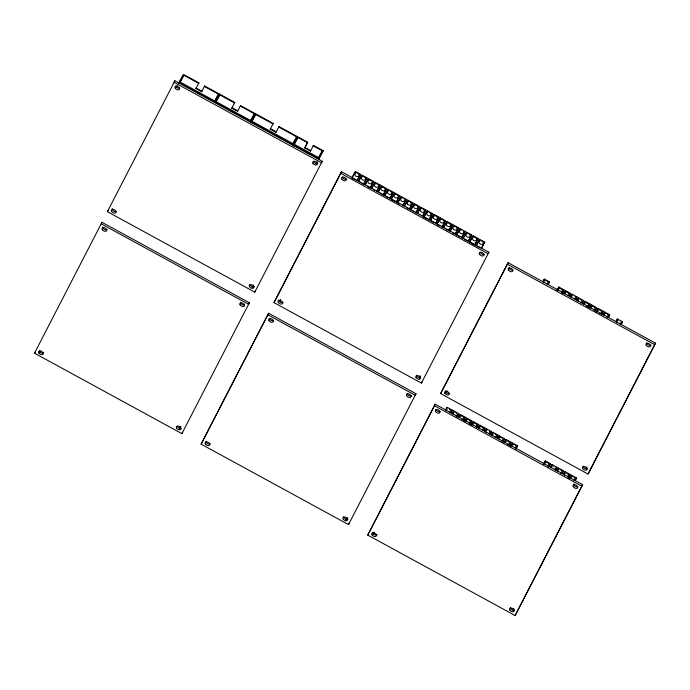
<?xml version="1.0" encoding="UTF-8"?>
<svg xmlns="http://www.w3.org/2000/svg" width="690" height="690" viewBox="0 0 690 690"><rect width="100%" height="100%" fill="white"/><g stroke="black" fill="none" stroke-linecap="round" stroke-linejoin="round"><path stroke-width="1.03" d="M34.5 353.194L101.982 222.318L249.375 302.772L181.893 433.648L34.5 353.194L35.345 351.702M107.39 211.683L174.872 80.808L322.264 161.262L254.782 292.137L107.39 211.683L108.235 210.191M39.606 352.987L40.546 351.167M176.373 87.458L177.313 85.638M195.908 88.57L196.176 88.104L201.937 91.252L201.678 91.718L195.908 88.57L198.884 82.852L183.497 74.451L178.796 83.421M198.884 82.852L198.617 83.309L183.833 75.245L180.297 82.11L214.987 101.05L218.532 94.176L204.387 86.457L204.645 86L234.764 102.439L231.797 108.158L237.567 111.306L237.826 110.84L232.064 107.692L231.797 108.158M201.678 91.718L204.645 86M234.764 102.439L234.505 102.896L219.722 94.832L216.186 101.706L250.875 120.638L254.42 113.772L240.275 106.044L240.534 105.587L273.214 123.424L270.247 129.142L276.017 132.29L276.276 131.833L270.514 128.685L270.247 129.142M237.567 111.306L240.534 105.587M273.214 123.424L272.955 123.889L255.611 114.419L252.066 121.293L293.172 143.727L296.709 136.853L278.726 127.038L278.984 126.572L307.697 142.243L304.73 147.953L310.5 151.101L310.759 150.653L304.989 147.505M276.017 132.29L278.984 126.572M293.405 146.038L297.899 137.483L307.438 142.692L304.73 147.953M310.5 151.101L313.458 145.392L323.205 150.713L318.495 159.683M313.458 145.392L313.208 145.84L322.368 150.843L318.832 157.717L294.354 144.357M179.305 429.249L180.711 426.515M253.601 285.013L252.195 287.739L253.152 286.048M316.08 163.711L317.012 161.9M201.118 444.144L268.6 313.269L415.992 393.723L348.51 524.598L201.118 444.144L268.6 313.269M274.008 302.634L341.49 171.758L488.882 252.212L421.4 383.088L274.008 302.634L341.49 171.758M280.52 299.702L279.579 301.521L280.545 299.891M352.081 177.994L355.419 171.525L360.542 174.32L357.213 180.789M358.619 181.556L361.957 175.088L367.08 177.891L363.751 184.359M365.631 184.204L368.486 178.658L373.618 181.453L370.288 187.922M371.694 188.698L375.024 182.229L380.156 185.024L376.818 191.492M378.707 191.337L381.561 185.791L386.693 188.594L383.355 195.063M384.77 195.831L388.099 189.362L393.222 192.165L389.893 198.634M391.308 199.401L394.637 192.933L399.76 195.727L396.431 202.196M397.837 202.964L401.175 196.495L406.298 199.298L402.969 205.767M404.849 205.611L407.712 200.066L412.836 202.869L409.506 209.337M410.912 210.105L414.241 203.636L419.373 206.431L416.044 212.9M417.45 213.676L420.779 207.198L425.911 210.001L422.573 216.47M423.988 217.238L427.317 210.769L432.449 213.572L429.111 220.041M430.526 220.809L433.855 214.34L438.978 217.134L435.649 223.603M437.538 223.448L440.393 217.911L445.516 220.705L442.186 227.174M444.075 227.019L446.93 221.473L452.054 224.276L448.724 230.745M450.613 230.589L453.468 225.044L458.591 227.838L455.262 234.307M456.668 235.083L460.006 228.614L465.129 231.409L461.8 237.878M463.206 238.645L466.535 232.176L471.667 234.98L468.329 241.448M469.743 242.216L473.073 235.747L478.205 238.542L474.867 245.01M476.756 244.864L479.61 239.318L484.734 242.112L481.404 248.581M347.329 517.466L345.923 520.2L346.88 518.509M419.279 377.775L420.219 375.955M367.736 535.095L435.218 404.219L582.61 484.673L515.128 615.549L367.736 535.095L368.581 533.603M440.625 393.585L508.107 262.709L655.5 343.163L588.863 472.547L588.018 474.039L440.625 393.585L508.107 262.709M369.072 532.637L435.218 404.219M374.247 532.163L373.307 533.982L374.273 532.352M445.731 393.378L447.137 390.652M445.766 409.929L447.12 407.298L452.252 410.102L450.898 412.724M452.304 413.5L453.658 410.869L458.79 413.664L456.978 417.174M458.841 417.062L460.195 414.44L465.319 417.234L463.516 420.736M465.379 420.633L466.733 418.002L471.857 420.805L470.054 424.307M543.004 281.71L544.358 279.088L549.49 281.882L548.136 284.513M471.46 425.075L473.271 421.573L478.394 424.367L476.592 427.878M478.455 427.766L479.809 425.144L484.932 427.938L483.578 430.569M557.037 290.49L558.848 286.988L563.971 289.791L562.169 293.293M484.984 431.336L486.338 428.706L491.47 431.509L490.116 434.131M564.023 293.19L565.377 290.559L570.509 293.353L569.155 295.984M491.522 434.907L492.876 432.276L498.007 435.071L496.653 437.702M570.561 296.752L571.915 294.121L577.047 296.924L575.693 299.555M498.059 438.469L499.413 435.847L504.545 438.642L502.734 442.143M577.099 300.322L578.453 297.692L583.585 300.495L582.231 303.117M504.597 442.04L505.951 439.409L511.074 442.212L509.72 444.843M583.636 303.893L584.991 301.263L590.114 304.057L588.311 307.568M510.686 446.482L512.489 442.98L517.612 445.783L515.809 449.285M590.174 307.455L591.528 304.833L596.652 307.628L595.298 310.259M596.255 311.897L598.066 308.396L603.189 311.199L601.387 314.7M603.25 314.597L604.604 311.966L609.727 314.761L608.373 317.391M616.067 321.592L617.421 318.961L622.544 321.764L621.19 324.386M543.944 463.516L545.298 460.894L550.422 463.689L549.067 466.319M550.482 467.087L551.836 464.456L556.959 467.259L555.605 469.881M557.02 470.658L558.374 468.027L563.497 470.822L562.143 473.452M563.558 474.22L564.912 471.598L570.035 474.392L568.232 477.894M570.095 477.791L571.441 475.16L576.573 477.963L575.218 480.585M585.896 468.726L586.836 466.906M515.128 615.549L582.61 484.673M588.018 474.039L655.5 343.163M174.872 80.808L174.027 82.3L321.419 162.754L322.264 161.262M178.719 82.912L183.497 74.451M183.833 75.245L179.572 82.774L214.271 101.715L218.532 94.176M101.982 222.318L101.137 223.81L248.529 304.264L249.375 302.772M214.607 102.5L219.386 94.038M219.722 94.832L215.461 102.362L250.16 121.302L254.42 113.772M250.487 122.087L255.274 113.634M255.611 114.419L251.35 121.949L292.448 144.391L296.709 136.853M292.784 145.176L297.571 136.715M297.899 137.483L293.621 145.038L318.09 158.398L322.368 150.843M307.438 142.692L307.697 142.243M318.418 159.166L323.205 150.713M316.106 163.91L317.064 162.219M254.782 292.137L255.628 290.645M179.788 428.404L180.746 426.713M181.893 433.648L182.738 432.156M351.831 177.856L355.419 171.525M356.963 180.651L360.542 174.32M358.369 181.418L361.957 175.088M363.501 184.221L367.08 177.891M364.906 184.989L368.486 178.658M370.038 187.784L373.618 181.453M371.444 188.56L375.024 182.229M376.568 191.354L380.156 185.024M377.982 192.122L381.561 185.791M383.105 194.925L386.693 188.594M384.52 195.693L388.099 189.362M389.643 198.487L393.222 192.165M391.058 199.263L394.637 192.933M396.181 202.058L399.76 195.727M397.595 202.826L401.175 196.495M402.719 205.629L406.298 199.298M404.124 206.396L407.712 200.066M409.256 209.199L412.836 202.869M410.662 209.967L414.241 203.636M415.794 212.762L419.373 206.431M417.2 213.529L420.779 207.198M422.323 216.332L425.911 210.001M423.738 217.1L427.317 210.769M428.861 219.903L432.449 213.572M430.275 220.671L433.855 214.34M435.399 223.465L438.978 217.134M436.813 224.241L440.393 217.911M441.936 227.036L445.516 220.705M443.351 227.804L446.93 221.473M448.474 230.607L452.054 224.276M449.88 231.374L453.468 225.044M455.012 234.169L458.591 227.838M456.418 234.945L460.006 228.614M461.55 237.739L465.129 231.409M462.956 238.507L466.535 232.176M468.087 241.31L471.667 234.98M469.493 242.078L473.073 235.747M474.616 244.872L478.205 238.542M476.031 245.649L479.61 239.318M481.154 248.443L484.734 242.112M488.882 252.212L488.037 253.704L340.644 173.25M419.296 377.844L420.253 376.154M421.4 383.088L422.246 381.596M415.992 393.723L415.147 395.215L267.755 314.761M348.51 524.598L349.356 523.106M445.645 409.912L447.12 407.298M450.768 412.706L452.252 410.102M452.183 413.483L453.658 410.869M457.306 416.277L458.79 413.664M458.721 417.045L460.195 414.44M463.352 420.719L465.319 417.234M542.883 281.693L544.358 279.088M464.758 421.487L466.733 418.002M548.007 284.496L549.49 281.882M469.89 424.281L471.857 420.805M471.296 425.057L473.271 421.573M476.428 427.852L478.394 424.367M478.325 427.748L479.809 425.144M556.873 290.473L558.848 286.988M483.457 430.551L484.932 427.938M562.005 293.267L563.971 289.791M484.863 431.319L486.338 428.706M563.903 293.172L565.377 290.559M489.995 434.122L491.47 431.509M569.034 295.967L570.509 293.353M491.401 434.89L492.876 432.276M570.44 296.735L571.915 294.121M496.524 437.684L498.007 435.071M575.564 299.538L577.047 296.924M497.939 438.452L499.413 435.847M576.978 300.305L578.453 297.692M502.57 442.126L504.545 438.642M582.101 303.1L583.585 300.495M503.985 442.894L505.951 439.409M583.516 303.876L584.991 301.263M509.108 445.697L511.074 442.212M588.147 307.542L590.114 304.057M510.514 446.464L512.489 442.98M589.553 308.309L591.528 304.833M515.646 449.259L517.612 445.783M594.685 311.112L596.652 307.628M596.091 311.88L598.066 308.396M601.223 314.674L603.189 311.199M603.12 314.58L604.604 311.966M608.252 317.374L609.727 314.761M615.937 321.575L617.421 318.961M621.069 324.369L622.544 321.764M543.332 464.37L545.298 460.894M548.455 467.173L550.422 463.689M550.361 467.07L551.836 464.456M555.485 469.864L556.959 467.259M556.89 470.64L558.374 468.027M562.022 473.435L563.497 470.822M563.428 474.202L564.912 471.598M568.068 477.877L570.035 474.392M569.474 478.644L571.441 475.16M575.098 480.576L576.573 477.963M513.024 610.305L513.981 608.615M507.262 264.201L654.655 344.655M434.372 405.711L581.765 486.165M244.588 304.954A2.553 1.587 29.5 0 1 241.992 304.428A2.553 1.587 29.5 0 1 240.655 302.367M43.677 352.849A2.553 1.587 29.5 0 1 41.253 352.84A2.553 1.587 29.5 0 1 39.399 350.917M181.073 428.266A2.553 1.587 29.5 0 1 177.183 426.144M107.209 229.52A2.553 1.587 29.5 0 1 104.501 229.391A2.553 1.587 29.5 0 1 102.87 227.157M210.295 443.799A2.553 1.587 29.5 0 1 207.578 443.644A2.553 1.587 29.5 0 1 205.974 441.402M411.602 395.68A2.553 1.587 29.5 0 1 409.196 395.698A2.553 1.587 29.5 0 1 407.316 393.783M348.088 519.001A2.553 1.587 29.5 0 1 345.38 518.863A2.553 1.587 29.5 0 1 343.758 516.629M273.421 320.695A2.553 1.587 29.5 0 1 269.54 318.573M568.267 474.651A2.174 1.699 27.3 0 1 567.559 476.6M564.386 475.272A2.174 1.699 27.3 0 1 565.576 473.176M566.645 473.262A2.174 1.699 27.3 0 1 568.008 474.194M555.2 467.51A2.174 1.699 27.3 0 1 554.493 469.467M551.181 467.665A2.174 1.699 27.3 0 1 553.57 466.121M548.024 463.094A2.174 1.699 27.3 0 1 547.472 466.035M544.652 464.094A2.174 1.699 27.3 0 1 547.032 462.559M469.459 420.21A2.174 1.699 27.3 0 1 468.907 423.151M466.078 421.211A2.174 1.699 27.3 0 1 468.993 419.891M457.151 414.397A2.174 1.699 27.3 0 1 455.84 416.018M453.14 414.543A2.174 1.699 27.3 0 1 454.322 412.447M455.918 412.749A2.174 1.699 27.3 0 1 456.763 413.474M475.531 423.453A2.174 1.699 27.3 0 1 475.919 426.575M472.745 425.247A2.174 1.699 27.3 0 1 475.005 423.237M515.853 446.033A2.174 1.699 27.3 0 1 515.145 447.983M511.833 446.18A2.174 1.699 27.3 0 1 514.223 444.645M515.214 445.179A2.174 1.699 27.3 0 1 515.585 445.585M509.048 442.014A2.174 1.699 27.3 0 1 507.599 444.576M505.304 442.618A2.174 1.699 27.3 0 1 508.211 441.298M489.443 431.31A2.174 1.699 27.3 0 1 488.994 433.717M485.82 432.38A2.174 1.699 27.3 0 1 487.002 430.293M483.293 428.663A2.174 1.699 27.3 0 1 482.853 429.896M479.283 428.818A2.174 1.699 27.3 0 1 481.542 426.808M482.06 427.024A2.174 1.699 27.3 0 1 483.164 428.197M574.546 477.765A2.174 1.699 27.3 0 1 573.623 480.309M570.794 478.368A2.174 1.699 27.3 0 1 572.105 476.747M573.183 476.825A2.174 1.699 27.3 0 1 573.701 477.049M450.225 409.903A2.174 1.699 27.3 0 1 449.302 412.447M446.602 410.973A2.174 1.699 27.3 0 1 446.473 410.498M446.482 410.041A2.174 1.699 27.3 0 1 447.31 409.023M449.38 409.187A2.174 1.699 27.3 0 1 449.845 409.506M463.292 417.036A2.174 1.699 27.3 0 1 461.843 419.606M459.549 417.64A2.174 1.699 27.3 0 1 461.386 416.001M461.929 416.096A2.174 1.699 27.3 0 1 462.455 416.32M561.47 470.632A2.174 1.699 27.3 0 1 560.547 473.176M557.848 471.701A2.174 1.699 27.3 0 1 559.038 469.605M560.634 469.907A2.174 1.699 27.3 0 1 561.091 470.226M502.777 438.9A2.174 1.699 27.3 0 1 501.061 441.014M498.767 439.047A2.174 1.699 27.3 0 1 500.604 437.408M501.147 437.512A2.174 1.699 27.3 0 1 501.673 437.727M502.139 438.047A2.174 1.699 27.3 0 1 502.518 438.443M495.135 434.157A2.174 1.699 27.3 0 1 496.377 436.037A2.174 1.699 27.3 0 1 495.058 437.426M492.358 435.951A2.174 1.699 27.3 0 1 493.54 433.855M577.823 486.855A2.553 1.587 29.5 0 1 574.96 486.131A2.553 1.587 29.5 0 1 574.002 483.863M377.18 534.431A2.553 1.587 29.5 0 1 374.489 534.741A2.553 1.587 29.5 0 1 372.591 532.352M514.309 610.167A2.553 1.587 29.5 0 1 511.713 609.641A2.553 1.587 29.5 0 1 510.376 607.58M440.039 411.645A2.553 1.587 29.5 0 1 436.158 409.524M558.322 290.663A2.174 1.699 27.3 0 1 559.34 288.601A2.174 1.699 27.3 0 1 562.048 289.74A2.174 1.699 27.3 0 1 561.496 291.999M568.87 294.087A2.174 1.699 27.3 0 1 568.034 295.562M564.86 294.233A2.174 1.699 27.3 0 1 567.12 292.224M567.637 292.439A2.174 1.699 27.3 0 1 568.741 293.612M594.254 307.033A2.174 1.699 27.3 0 1 593.702 309.974M590.873 308.033A2.174 1.699 27.3 0 1 593.788 306.714M601.43 311.449A2.174 1.699 27.3 0 1 599.714 313.562M597.54 312.07A2.174 1.699 27.3 0 1 599.8 310.06M600.783 310.603A2.174 1.699 27.3 0 1 601.163 311M575.02 296.726A2.174 1.699 27.3 0 1 574.572 299.132M571.398 297.804A2.174 1.699 27.3 0 1 571.268 297.33M571.277 296.864A2.174 1.699 27.3 0 1 572.579 295.708M580.713 299.572A2.174 1.699 27.3 0 1 581.955 301.452A2.174 1.699 27.3 0 1 580.635 302.841M577.935 301.366A2.174 1.699 27.3 0 1 579.117 299.27M620.776 322.014A2.174 1.699 27.3 0 1 620.068 323.964M616.894 322.635A2.174 1.699 27.3 0 1 618.085 320.54M588.354 304.316A2.174 1.699 27.3 0 1 586.638 306.429M584.344 304.463A2.174 1.699 27.3 0 1 586.181 302.824M586.724 302.927A2.174 1.699 27.3 0 1 587.25 303.143M587.716 303.462A2.174 1.699 27.3 0 1 588.087 303.867M607.7 314.571A2.174 1.699 27.3 0 1 606.777 317.115M604.078 315.64A2.174 1.699 27.3 0 1 604.785 313.691M605.268 313.545A2.174 1.699 27.3 0 1 606.337 313.631M606.855 313.846A2.174 1.699 27.3 0 1 607.321 314.166M547.463 281.684A2.174 1.699 27.3 0 1 547.015 284.09M543.841 282.762A2.174 1.699 27.3 0 1 545.557 280.64M546.101 280.744A2.174 1.699 27.3 0 1 547.084 281.287M651.11 345.121A2.553 1.587 29.5 0 1 648.402 344.991A2.553 1.587 29.5 0 1 646.78 342.757M449.388 393.455A2.553 1.587 29.5 0 1 446.792 392.903A2.553 1.587 29.5 0 1 445.481 390.842M587.595 468.441A2.553 1.587 29.5 0 1 584.887 468.303A2.553 1.587 29.5 0 1 583.257 466.069M512.929 270.135A2.553 1.587 29.5 0 1 510.333 269.609A2.553 1.587 29.5 0 1 508.996 267.548M463.447 231.581A2.174 1.699 27.3 0 1 462.084 233.694A2.174 1.699 27.3 0 1 459.462 231.883A2.174 1.699 27.3 0 1 461.274 230.089M458.496 236.058A2.174 1.699 27.3 0 1 459.859 236.998M469.718 234.695A2.174 1.699 27.3 0 1 469.122 237.162A2.174 1.699 27.3 0 1 466.173 235.92A2.174 1.699 27.3 0 1 467.285 233.677M468.872 233.979A2.174 1.699 27.3 0 1 469.338 234.298M464.491 239.525A2.174 1.699 27.3 0 1 465.552 239.844M466.017 240.163A2.174 1.699 27.3 0 1 466.397 240.569M476.514 238.714A2.174 1.699 27.3 0 1 475.332 240.81A2.174 1.699 27.3 0 1 472.633 239.335A2.174 1.699 27.3 0 1 473.814 237.239M474.893 237.326A2.174 1.699 27.3 0 1 476.255 238.266M471.029 243.087A2.174 1.699 27.3 0 1 471.572 243.19M472.089 243.415A2.174 1.699 27.3 0 1 472.555 243.734M472.935 244.131A2.174 1.699 27.3 0 1 473.193 244.579M482.793 241.828A2.174 1.699 27.3 0 1 482.198 244.295A2.174 1.699 27.3 0 1 479.24 243.061A2.174 1.699 27.3 0 1 480.352 240.81M481.43 240.896A2.174 1.699 27.3 0 1 481.948 241.112M477.032 246.675A2.174 1.699 27.3 0 1 477.566 246.658M478.627 246.986A2.174 1.699 27.3 0 1 479.093 247.305M358.593 174.035A2.174 1.699 27.3 0 1 357.998 176.502A2.174 1.699 27.3 0 1 355.048 175.269A2.174 1.699 27.3 0 1 356.161 173.018M357.756 173.319A2.174 1.699 27.3 0 1 358.222 173.638M352.84 178.883A2.174 1.699 27.3 0 1 353.91 178.969M354.902 179.512A2.174 1.699 27.3 0 1 355.272 179.909M365.398 178.055A2.174 1.699 27.3 0 1 364.035 180.176A2.174 1.699 27.3 0 1 361.413 178.365A2.174 1.699 27.3 0 1 363.225 176.562M363.768 176.666A2.174 1.699 27.3 0 1 364.294 176.89M364.76 177.209A2.174 1.699 27.3 0 1 365.131 177.606M359.904 182.436A2.174 1.699 27.3 0 1 360.447 182.54M361.81 183.48A2.174 1.699 27.3 0 1 362.078 183.928M371.669 181.177A2.174 1.699 27.3 0 1 370.573 183.738A2.174 1.699 27.3 0 1 367.908 181.461A2.174 1.699 27.3 0 1 370.832 180.452M367.511 186.326A2.174 1.699 27.3 0 1 368.615 187.499M378.465 185.196A2.174 1.699 27.3 0 1 376.938 187.318A2.174 1.699 27.3 0 1 374.446 185.187A2.174 1.699 27.3 0 1 376.844 183.807M377.827 184.342A2.174 1.699 27.3 0 1 378.206 184.739M373.523 189.672A2.174 1.699 27.3 0 1 374.506 190.216M437.037 216.858A2.174 1.699 27.3 0 1 436.278 219.368A2.174 1.699 27.3 0 1 433.355 217.773A2.174 1.699 27.3 0 1 435.131 215.815M435.675 215.918A2.174 1.699 27.3 0 1 436.658 216.453M431.811 221.68A2.174 1.699 27.3 0 1 432.354 221.783M432.872 222.007A2.174 1.699 27.3 0 1 433.717 222.723M443.196 220.024A2.174 1.699 27.3 0 1 442.816 222.93A2.174 1.699 27.3 0 1 439.806 220.869A2.174 1.699 27.3 0 1 442.73 219.705M437.814 225.268A2.174 1.699 27.3 0 1 438.34 225.251M439.409 225.57A2.174 1.699 27.3 0 1 439.875 225.897M449.733 223.595A2.174 1.699 27.3 0 1 449.354 226.501A2.174 1.699 27.3 0 1 446.344 224.431A2.174 1.699 27.3 0 1 449.268 223.275M445.947 229.14A2.174 1.699 27.3 0 1 446.413 229.46M446.784 229.856A2.174 1.699 27.3 0 1 447.051 230.313M455.805 226.838A2.174 1.699 27.3 0 1 456.34 229.891A2.174 1.699 27.3 0 1 452.968 228.476A2.174 1.699 27.3 0 1 455.279 226.622M452.485 232.711A2.174 1.699 27.3 0 1 453.321 233.427M406.729 207.733A2.174 1.699 27.3 0 1 407.195 208.052M407.566 208.449A2.174 1.699 27.3 0 1 407.833 208.906M417.821 207.078A2.174 1.699 27.3 0 1 415.794 208.691A2.174 1.699 27.3 0 1 413.664 206.439A2.174 1.699 27.3 0 1 416.061 205.215M417.053 205.749A2.174 1.699 27.3 0 1 417.692 206.603M412.741 211.08A2.174 1.699 27.3 0 1 414.104 212.02M423.962 209.717A2.174 1.699 27.3 0 1 423.513 212.123A2.174 1.699 27.3 0 1 420.607 211.244A2.174 1.699 27.3 0 1 421.047 208.837M421.53 208.699A2.174 1.699 27.3 0 1 422.056 208.673M423.117 209.001A2.174 1.699 27.3 0 1 423.582 209.32M419.279 214.65A2.174 1.699 27.3 0 1 419.796 214.866M430.888 214.211A2.174 1.699 27.3 0 1 429.223 215.858A2.174 1.699 27.3 0 1 426.817 214.202A2.174 1.699 27.3 0 1 428.059 212.261M429.654 212.572A2.174 1.699 27.3 0 1 430.758 213.736M425.273 218.118A2.174 1.699 27.3 0 1 426.334 218.437M426.8 218.756A2.174 1.699 27.3 0 1 427.179 219.153M384.744 188.31A2.174 1.699 27.3 0 1 384.296 190.716A2.174 1.699 27.3 0 1 381.38 189.836A2.174 1.699 27.3 0 1 381.829 187.43M382.303 187.292A2.174 1.699 27.3 0 1 383.381 187.37M383.899 187.594A2.174 1.699 27.3 0 1 384.365 187.913M380.061 193.243A2.174 1.699 27.3 0 1 380.578 193.459M381.044 193.778A2.174 1.699 27.3 0 1 381.423 194.183M390.437 191.156A2.174 1.699 27.3 0 1 391.23 194.028A2.174 1.699 27.3 0 1 387.918 193.398A2.174 1.699 27.3 0 1 388.841 190.854M386.055 196.71A2.174 1.699 27.3 0 1 387.116 197.03M387.582 197.349A2.174 1.699 27.3 0 1 387.961 197.745M397.82 195.442A2.174 1.699 27.3 0 1 397.061 197.961A2.174 1.699 27.3 0 1 394.137 196.365A2.174 1.699 27.3 0 1 395.905 194.408M396.974 194.727A2.174 1.699 27.3 0 1 397.44 195.046M392.058 200.298A2.174 1.699 27.3 0 1 393.128 200.376M393.654 200.6A2.174 1.699 27.3 0 1 394.499 201.316M404.745 199.936A2.174 1.699 27.3 0 1 402.9 201.584A2.174 1.699 27.3 0 1 400.605 199.617A2.174 1.699 27.3 0 1 402.443 197.97M403.978 198.617A2.174 1.699 27.3 0 1 404.349 199.013M398.596 203.861A2.174 1.699 27.3 0 1 399.665 203.947M283.176 302.289A2.553 1.587 29.5 0 1 280.459 302.134A2.553 1.587 29.5 0 1 278.863 299.891M484.095 254.394A2.553 1.587 29.5 0 1 480.206 252.273M420.572 377.706A2.553 1.587 29.5 0 1 417.985 377.18A2.553 1.587 29.5 0 1 416.639 375.127M346.708 178.969A2.553 1.587 29.5 0 1 344.301 178.977A2.553 1.587 29.5 0 1 342.43 177.063M116.153 211.554A2.553 1.587 29.5 0 1 113.289 210.812A2.553 1.587 29.5 0 1 112.367 208.544M317.874 163.22A2.553 1.587 29.5 0 1 315.468 163.237A2.553 1.587 29.5 0 1 313.588 161.322M254.36 286.54A2.553 1.587 29.5 0 1 251.954 286.548A2.553 1.587 29.5 0 1 250.073 284.634M179.693 88.234A2.553 1.587 29.5 0 1 175.812 86.112M240.06 304.808A2.553 1.587 29.5 0 0 244.139 306.222A2.553 1.587 29.5 0 0 242.285 302.996A2.553 1.587 29.5 0 0 240.06 304.808M102.284 229.606A2.553 1.587 29.5 0 0 106.364 231.012A2.553 1.587 29.5 0 0 104.509 227.786A2.553 1.587 29.5 0 0 102.284 229.606M176.545 428.128A2.553 1.587 29.5 0 0 180.625 429.542A2.553 1.587 29.5 0 0 178.77 426.308A2.553 1.587 29.5 0 0 176.545 428.128M38.752 352.892A2.553 1.587 29.5 0 0 42.832 354.341A2.553 1.587 29.5 0 0 41.021 351.106A2.553 1.587 29.5 0 0 38.752 352.892M406.677 395.758A2.553 1.587 29.5 0 0 410.757 397.173A2.553 1.587 29.5 0 0 408.903 393.938A2.553 1.587 29.5 0 0 406.677 395.758M268.902 320.548A2.553 1.587 29.5 0 0 272.981 321.963A2.553 1.587 29.5 0 0 271.127 318.737A2.553 1.587 29.5 0 0 268.902 320.548M343.163 519.078A2.553 1.587 29.5 0 0 347.243 520.493A2.553 1.587 29.5 0 0 345.388 517.259A2.553 1.587 29.5 0 0 343.163 519.078M205.37 443.843A2.553 1.587 29.5 0 0 209.45 445.291A2.553 1.587 29.5 0 0 207.638 442.057A2.553 1.587 29.5 0 0 205.37 443.843M573.295 486.709A2.553 1.587 29.5 0 0 577.375 488.123A2.553 1.587 29.5 0 0 575.52 484.889A2.553 1.587 29.5 0 0 573.295 486.709M435.519 411.499A2.553 1.587 29.5 0 0 439.599 412.913A2.553 1.587 29.5 0 0 437.745 409.688A2.553 1.587 29.5 0 0 435.519 411.499M509.781 610.029A2.553 1.587 29.5 0 0 513.86 611.443A2.553 1.587 29.5 0 0 512.006 608.209A2.553 1.587 29.5 0 0 509.781 610.029M371.988 534.793A2.553 1.587 29.5 0 0 376.067 536.242A2.553 1.587 29.5 0 0 374.256 533.008A2.553 1.587 29.5 0 0 371.988 534.793M646.185 345.198A2.553 1.587 29.5 0 0 650.265 346.613A2.553 1.587 29.5 0 0 648.41 343.387A2.553 1.587 29.5 0 0 646.185 345.198M508.409 269.997A2.553 1.587 29.5 0 0 512.489 271.403A2.553 1.587 29.5 0 0 510.635 268.177A2.553 1.587 29.5 0 0 508.409 269.997M582.67 468.519A2.553 1.587 29.5 0 0 586.75 469.933A2.553 1.587 29.5 0 0 584.896 466.699A2.553 1.587 29.5 0 0 582.67 468.519M444.877 393.283A2.553 1.587 29.5 0 0 448.957 394.732A2.553 1.587 29.5 0 0 447.146 391.497A2.553 1.587 29.5 0 0 444.877 393.283M407.531 204.102A2.174 1.699 27.3 0 0 411.119 204.387A2.174 1.699 27.3 0 0 408.98 201.54A2.174 1.699 27.3 0 0 407.531 204.102M479.567 254.248A2.553 1.587 29.5 0 0 483.647 255.662A2.553 1.587 29.5 0 0 481.793 252.437A2.553 1.587 29.5 0 0 479.567 254.248M341.791 179.046A2.553 1.587 29.5 0 0 345.871 180.461A2.553 1.587 29.5 0 0 344.017 177.226A2.553 1.587 29.5 0 0 341.791 179.046M416.053 377.568A2.553 1.587 29.5 0 0 420.132 378.983A2.553 1.587 29.5 0 0 418.278 375.748A2.553 1.587 29.5 0 0 416.053 377.568M278.26 302.332A2.553 1.587 29.5 0 0 282.339 303.781A2.553 1.587 29.5 0 0 280.528 300.547A2.553 1.587 29.5 0 0 278.26 302.332M312.95 163.306A2.553 1.587 29.5 0 0 317.029 164.712A2.553 1.587 29.5 0 0 315.175 161.486A2.553 1.587 29.5 0 0 312.95 163.306M175.174 88.096A2.553 1.587 29.5 0 0 179.253 89.51A2.553 1.587 29.5 0 0 177.399 86.276A2.553 1.587 29.5 0 0 175.174 88.096M249.435 286.617A2.553 1.587 29.5 0 0 253.515 288.032A2.553 1.587 29.5 0 0 251.66 284.798A2.553 1.587 29.5 0 0 249.435 286.617M111.642 211.39A2.553 1.587 29.5 0 0 115.722 212.831A2.553 1.587 29.5 0 0 113.91 209.596A2.553 1.587 29.5 0 0 111.642 211.39"/></g></svg>
